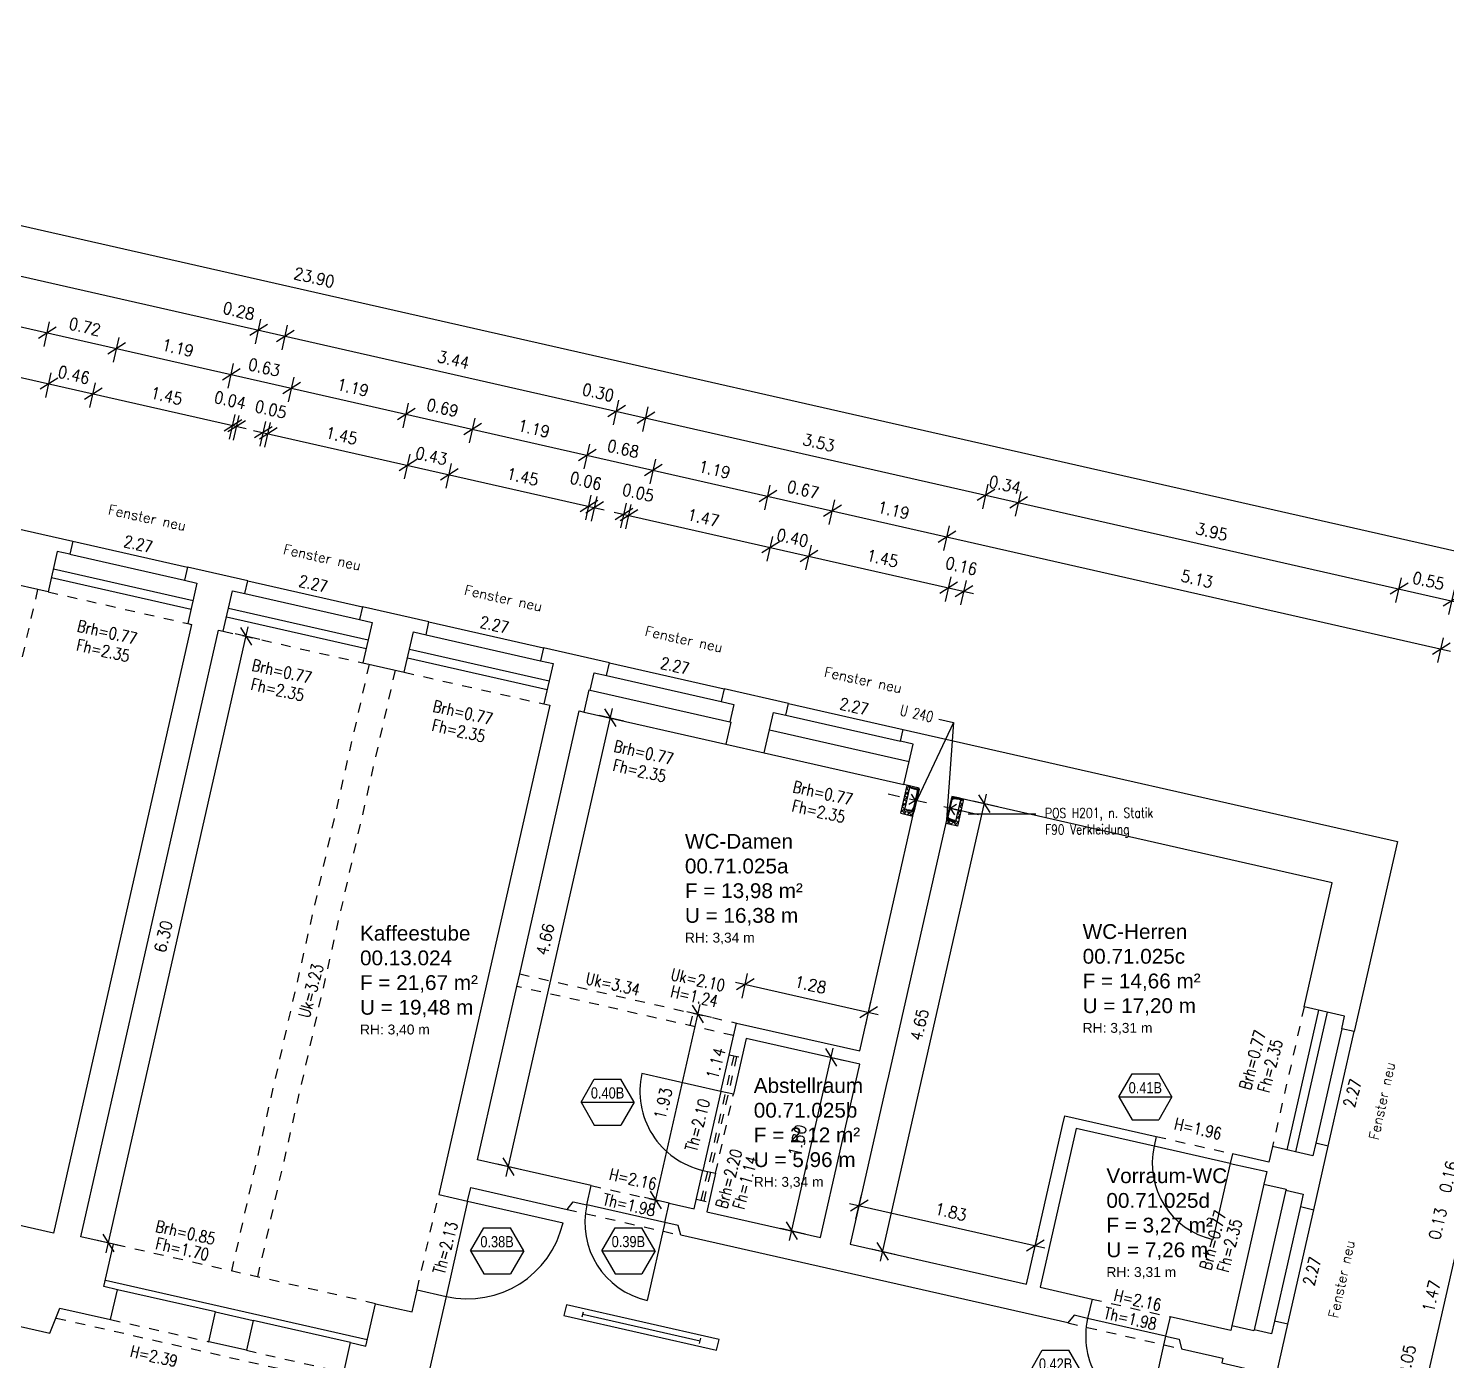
# Model space of a CAD drawing. Header units: metres. Extents: x -7 to 99688, y -10762 to -90.
# Drawn here: x 83.45 to 97.81, y -120.63 to -107.14 of the extents above; entities that cross this region are included whole.
import ezdxf
from ezdxf.enums import TextEntityAlignment as Align

# ---------------------------------------------------------------- set-up
doc = ezdxf.new("R2010")
doc.units = ezdxf.units.M
doc.header["$LTSCALE"] = 0.03
for name, pattern in [('AUSGEZOGEN', [0]), ('GESTRICHELT2', [4.5, 3, -1.5]), ('STRICHPUNKT', [24, 12, -6, 0, -6])]:
    doc.linetypes.add(name, pattern=pattern)
doc.layers.get('0').update_dxf_attribs({"linetype": 'CONTINUOUS'})
for name, color, linetype in [('031', 7, 'AUSGEZOGEN'), ('A_ansicht', 9, 'CONTINUOUS'), ('A_bemaßung', 2, 'CONTINUOUS'), ('A_fenster', 7, 'CONTINUOUS'), ('A_Höhen', 3, 'CONTINUOUS'), ('A_NR_TÜR', 1, 'CONTINUOUS'), ('A_räume', 5, 'CONTINUOUS'), ('A_schraffur', 10, 'CONTINUOUS'), ('A_text', 5, 'CONTINUOUS'), ('A_Tuernummer_neu', 10, 'CONTINUOUS'), ('A_TXT-TUER', 1, 'CONTINUOUS'), ('A_türen', 9, 'CONTINUOUS'), ('A_verdeckt', 8, 'GESTRICHELT2'), ('A_wände', 6, 'CONTINUOUS'), ('A_WÄNDE_NEU', 6, 'CONTINUOUS'), ('E__LEUCHTEN', 6, 'CONTINUOUS'), ('Standard', 7, 'AUSGEZOGEN')]:
    doc.layers.add(name, color=color, linetype=linetype)
doc.styles.add('arial-n', font='ARIALN.TTF')
doc.styles.add('BOLDSIMP_FNT', font='TXT.shx', dxfattribs={"width": 0.9, "height": 0.12})
doc.styles.add('NORM', font='simplex.shx', dxfattribs={"width": 0.7, "bigfont": 'bigfont.shx'})
doc.styles.add('PITSIMP8', font='PITSIMP8.SHX')
doc.styles.add('SIMPLEX', font='simplex.shx', dxfattribs={"width": 0.8, "height": 0.1})
doc.styles.get("Standard").update_dxf_attribs({"font": 'txt', "height": 1})

# ---------------------------------------------------------------- blocks, each defined once
blk = doc.blocks.new('SLASH1')
at = {"layer": 'A_bemaßung', "color": 2, "linetype": 'Continuous'}
for p, q in [((0.07663, 0.07663), (-0.07319, -0.07319)), ((0, -0.14068), (0, 0.11466))]:
    blk.add_line(p, q, dxfattribs=at)
blk = doc.blocks.new('Tür-Nr')
at = {"layer": 'A_NR_TÜR'}
for p, q in [((-0.057, -108.865), (0.077, -108.632)), ((0.077, -108.632), (0.347, -108.632)), ((0.481, -108.865), (0.347, -108.632)), ((-0.057, -108.865), (0.481, -108.865)), ((-0.057, -108.865), (0.077, -109.098)), ((0.481, -108.865), (0.347, -109.098)), ((0.077, -109.098), (0.347, -109.098))]:
    blk.add_line(p, q, dxfattribs=at)
at = {"layer": 'A_TXT-TUER', "style": 'arial-n', "flags": 4}
blk.add_attdef('TÜR-NR.', text='', height=0.113, dxfattribs=at).set_placement((0.211, -108.772), align=Align.MIDDLE_CENTER)
at = {"layer": 'A_TXT-TUER', "style": 'NORM', "width": 0.7}
for tag, flags, p in [('BRANDSCHUTZ', 4, (0.229, -108.981)), ('DIN', 5, (0.214, -109.198)), ('ABMESSUNG', 5, (0.214, -109.333)), ('WANDART', 5, (0.214, -109.601)), ('MATERIAL', 5, (0.214, -109.467)), ('ZARGE', 5, (0.214, -109.736)), ('SCHLOSS', 5, (0.214, -109.87)), ('BESCHLÄGE', 5, (0.214, -110.005)), ('SONSTIGES', 5, (0.214, -110.139))]:
    blk.add_attdef(tag, text='', height=0.0784, dxfattribs=dict(at, flags=flags)).set_placement(p, align=Align.MIDDLE_CENTER)
blk = doc.blocks.new('2DEL_458')
for p, q in [((-0.3844, -0.2363), (-0.3844, 0.2363)), ((0.3844, -0.2363), (0.3844, 0.2363)), ((-0.3844, 0), (0.3844, 0))]:
    blk.add_line(p, q)
blk.add_lwpolyline([(-0.5, -0.5), (0.5, -0.5), (0.5, 0.5), (-0.5, 0.5)], close=True)
at = {"style": 'PITSIMP8', "flags": 9}
for tag, p in [('BEZEICHNUNG', (-0.0298, 0.1793)), ('RAUM/GRUPPE', (-0.0298, 0.1593)), ('POS.NR.G-LV', (-0.0298, 0.1393)), ('FABRIKAT', (-0.0298, 0.1193)), ('TYP', (-0.0298, 0.0993)), ('VOLUMENSTROM', (-0.0298, 0.0393)), ('DRUCK/-STUFE', (-0.0298, 0.0193)), ('ANSCHLUSS', (-0.0298, -0.0007)), ('KENNUNG', (-0.0298, 0.0793)), ('LEISTUNG', (-0.0298, 0.0593)), ('TEMPERATUR', (-0.0298, -0.0607)), ('DREHZAHL', (-0.0298, -0.0807)), ('GROESSE', (-0.0298, -0.0207)), ('DN', (-0.0298, -0.0407)), ('SPANNUNG/FREQUENZ', (-0.0298, -0.1207)), ('SCHUTZART', (-0.0298, -0.1007)), ('GEWICHT', (-0.0298, -0.1407)), ('FREI', (-0.0298, -0.1607)), ('FREI', (-0.0298, -0.1807)), ('FREI', (-0.0298, -0.2007))]:
    blk.add_attdef(tag, text='', height=0.01, dxfattribs=at).set_placement(p, align=Align.MIDDLE)

msp = doc.modelspace()

# ---------------------------------------------------------------- hatches: boundary and pattern name
at = {"layer": 'A_schraffur'}
h = msp.add_hatch(dxfattribs=at)
h.set_pattern_fill('ANSI37', color=256, scale=0.01, style=0)
h.paths.add_polyline_path([(92.31657, -114.92705), (92.34583, -114.93369), (92.37459, -114.8069), (92.34533, -114.80026)])
h.paths.add_polyline_path([(92.34583, -114.93369), (92.31657, -114.92705), (92.28118, -115.08309), (92.40308, -115.11074), (92.40972, -115.08148), (92.31707, -115.06047)])
h.paths.add_polyline_path([(92.85655, -115.2136), (92.89195, -115.05756), (92.86269, -115.05093), (92.83393, -115.17771), (92.74128, -115.15669), (92.73465, -115.18595)])
h.paths.add_polyline_path([(92.91849, -114.94053), (92.88923, -114.9339), (92.86269, -115.05093), (92.89195, -115.05756)])

# ---------------------------------------------------------------- linework, layer by layer
at = {"layer": '031', "color": 220, "linetype": 'AUSGEZOGEN'}
msp.add_line((92.46723, -114.8279), (92.31121, -114.79252), dxfattribs=at)
at = {"layer": 'A_ansicht', "color": 9, "linetype": 'Continuous'}
for p, q in [((83.89646, -112.32836), (85.05699, -112.5916)), ((83.67996, -112.69498), (85.094, -113.01585)), ((85.66828, -112.73026), (86.82872, -112.99349)), ((85.45264, -113.09329), (86.86664, -113.41403)), ((87.50156, -113.14611), (88.66203, -113.40933)), ((87.28595, -113.50913), (88.69995, -113.82987)), ((89.32998, -113.56083), (90.49043, -113.82405)), ((91.1438, -113.97227), (92.30427, -114.23547)), ((89.07364, -114.05818), (90.50713, -114.38332)), ((90.8972, -114.47179), (92.31121, -114.79252)), ((96.50945, -117.07771), (96.18872, -118.49171)), ((96.60762, -118.45344), (96.87085, -117.29299)), ((95.95618, -118.83883), (95.63105, -120.27235)), ((96.19839, -120.25747), (96.46163, -119.09704))]:
    msp.add_line(p, q, dxfattribs=at)
at = {"layer": 'A_bemaßung', "linetype": 'Continuous'}
for p, q in [((74.56281, -107.13501), (98.06812, -112.46666)), ((74.74351, -107.6887), (97.95752, -112.95429)), ((74.34159, -108.11023), (97.84692, -113.44189)), ((74.91482, -108.75296), (85.65206, -111.18846)), ((85.72706, -111.20547), (89.27666, -112.01062)), ((89.37902, -112.03384), (93.0164, -112.85891)), ((84.23579, -119.53326), (85.67354, -113.19468)), ((88.28503, -118.75995), (89.36004, -114.0206)), ((92.07427, -119.61937), (93.14705, -114.88981)), ((90.60614, -116.7948), (92.04938, -117.12215)), ((89.77609, -119.09812), (90.24723, -117.02101)), ((91.15338, -119.41051), (91.59575, -117.46017)), ((91.75902, -119.03519), (93.7386, -119.48422)), ((97.5971, -120.87209), (98.00632, -119.06802))]:
    msp.add_line(p, q, dxfattribs=at)
at = {"layer": 'A_fenster', "color": 10, "linetype": 'Continuous'}
for p, q in [((83.86648, -112.46044), (85.02697, -112.72376)), ((83.69988, -112.60718), (85.11393, -112.92807)), ((85.63914, -112.85876), (86.79955, -113.12197)), ((85.47253, -113.00555), (86.88655, -113.32625)), ((87.47245, -113.27458), (88.63289, -113.53783)), ((87.30587, -113.42138), (88.71986, -113.74211)), ((89.30086, -113.6893), (90.46131, -113.95254)), ((89.13427, -113.83609), (90.54827, -114.15683)), ((91.11687, -114.09099), (92.27734, -114.3542)), ((90.9503, -114.23777), (92.36427, -114.55849)), ((96.59721, -117.09762), (96.27647, -118.51162)), ((96.74396, -117.26421), (96.48076, -118.42466)), ((96.17827, -118.89945), (95.85753, -120.31344)), ((96.32503, -119.06606), (96.06181, -120.22649))]:
    msp.add_line(p, q, dxfattribs=at)
at = {"layer": 'A_fenster', "linetype": 'Continuous'}
for p, q in [((86.87826, -120.4146), (84.2258, -119.81295)), ((85.34097, -120.13205), (84.34796, -119.90731)), ((86.70781, -120.44261), (85.72291, -120.21919))]:
    msp.add_line(p, q, dxfattribs=at)
at = {"layer": 'A_text'}
msp.add_line((93.64832, -115.09188), (92.96072, -115.09188), dxfattribs=at)
at = {"layer": 'A_türen', "linetype": 'Continuous'}
for p, q in [((90.45812, -117.89939), (89.65849, -117.71802)), ((90.45812, -117.89939), (90.27676, -118.69901)), ((95.61438, -118.628), (94.844, -118.45326)), ((95.61438, -118.628), (95.43963, -119.39838)), ((87.89417, -119.00964), (87.6752, -119.97506)), ((87.89417, -119.00964), (88.8596, -119.22862)), ((89.89051, -119.22663), (89.10062, -119.04745)), ((89.89051, -119.22663), (89.71134, -120.01649)), ((94.96136, -120.3768), (94.1715, -120.19762)), ((94.96136, -120.3768), (94.78222, -121.16665))]:
    msp.add_line(p, q, dxfattribs=at)
for centre, radius, start, end in [((90.45812, -117.8994), 0.81995, 167.219712, 257.221221), ((95.61437, -118.62799), 0.78995, 167.220784, 257.220162), ((89.89051, -119.22663), 0.80995, 167.218911, 257.218056), ((87.89417, -119.00964), 0.98994, 257.220769, 347.21895), ((94.96138, -120.37682), 0.80995, 167.217688, 257.219279)]:
    msp.add_arc(centre, radius, start, end, dxfattribs=at)
at = {"layer": 'A_verdeckt'}
for p, q in [((83.53949, -112.81693), (82.14097, -118.98024)), ((83.64675, -112.84125), (85.06081, -113.16213)), ((85.41946, -113.23957), (86.83345, -113.56032)), ((86.89684, -113.57468), (85.50283, -119.71812)), ((87.16014, -113.63444), (85.76614, -119.77784)), ((87.25278, -113.65542), (88.66677, -113.97615)), ((88.42105, -116.70932), (90.61517, -117.20701)), ((90.58642, -117.33381), (88.3923, -116.83614)), ((90.14759, -117.23426), (90.17635, -117.10749)), ((96.36316, -117.04454), (96.04244, -118.45853)), ((90.25918, -119.00263), (90.59094, -117.53987)), ((90.28843, -119.00926), (90.62021, -117.54652)), ((90.54219, -117.52881), (90.66896, -117.55759)), ((90.40354, -118.72776), (90.58492, -117.92812)), ((94.8661, -118.35577), (95.63649, -118.53053)), ((89.14485, -118.85243), (89.93474, -119.03158)), ((87.38263, -119.90868), (87.60163, -118.94327)), ((90.21042, -118.99158), (90.33718, -119.02032)), ((88.90033, -119.0943), (90.05101, -119.35531)), ((86.96121, -120.04892), (84.30876, -119.44727)), ((94.21573, -120.00257), (95.00562, -120.18174)), ((87.14236, -120.97169), (83.7242, -120.19635)), ((84.27943, -120.20948), (85.27244, -120.43422)), ((93.97117, -120.24448), (95.12189, -120.50546)), ((85.65437, -120.52136), (86.63929, -120.74477))]:
    msp.add_line(p, q, dxfattribs=at)
at = {"layer": 'A_wände', "linetype": 'Continuous'}
for points in [[(83.89646, -112.32836), (83.86648, -112.46044), (83.73969, -112.43166), (83.64675, -112.84125), (83.19818, -112.73947), (83.2911, -112.32988), (83.16434, -112.30113), (83.1943, -112.16909), (83.89646, -112.32836)], [(85.05699, -112.5916), (85.02697, -112.72376), (85.15376, -112.75253), (85.06081, -113.16213), (85.09982, -113.17097), (83.70131, -119.33429), (81.27059, -118.78272)], [(83.29348, -120.26165), (83.66483, -120.34587), (83.7242, -120.19635), (83.76529, -120.09287), (84.27943, -120.20948), (84.34796, -119.90732), (84.21141, -119.87634), (84.30876, -119.44727), (83.97718, -119.37206), (85.37071, -113.22852), (85.41946, -113.23957), (85.51236, -112.83002), (85.63914, -112.85876), (85.66828, -112.73026), (85.05699, -112.5916)], [(86.82872, -112.99349), (86.79955, -113.12197), (86.92635, -113.15073), (86.83345, -113.56032), (87.25278, -113.65542), (87.34566, -113.24586), (87.47245, -113.27458), (87.50156, -113.14611), (86.82872, -112.99349)], [(88.66203, -113.40933), (88.63289, -113.53783), (88.75966, -113.56658), (88.66677, -113.97615), (88.72527, -113.98941), (87.60163, -118.94329), (87.89417, -119.00964), (87.92514, -118.87311), (88.90033, -119.0943), (88.96409, -119.01648), (89.10062, -119.04745), (89.14485, -118.85243), (87.99417, -118.59143), (88.3923, -116.83614), (88.42105, -116.70932), (89.02488, -114.04711), (89.07364, -114.05818), (89.12452, -113.83388), (89.13427, -113.83609), (89.17408, -113.6606), (89.30086, -113.6893), (89.32998, -113.56083), (88.66203, -113.40933)], [(90.49043, -113.82405), (90.46131, -113.95254), (90.58808, -113.9813), (90.54827, -114.15683), (90.55801, -114.15904), (90.50713, -114.38332), (90.8972, -114.47179), (90.9901, -114.06223), (91.11687, -114.09099), (91.1438, -113.97227), (90.49043, -113.82405)], [(96.87085, -117.29299), (96.74396, -117.26421), (96.77273, -117.13744), (96.36316, -117.04454), (96.64848, -115.78658), (92.79658, -114.91288), (92.15513, -117.74085), (92.13301, -117.83839), (91.76806, -119.4474), (93.55261, -119.85218), (93.91759, -118.24315), (93.9397, -118.14565), (94.86609, -118.35576), (94.844, -118.45326), (94.0541, -118.27411), (93.68913, -119.88315), (94.21573, -120.00258), (94.1715, -120.19762), (94.03496, -120.16665), (93.97117, -120.24448), (90.05101, -119.35531), (90.02703, -119.25759), (89.89051, -119.22663), (89.93474, -119.03158), (90.18829, -119.08908), (90.27676, -118.69901), (90.40354, -118.72776), (90.31506, -119.11783), (91.46577, -119.37883), (91.86389, -117.62353), (90.71319, -117.36251), (90.58492, -117.92812), (90.45812, -117.89939), (90.61517, -117.20701), (91.86338, -117.49012), (92.46723, -114.8279), (92.31121, -114.79252), (92.4041, -114.38294), (92.27734, -114.3542), (92.30427, -114.23547), (97.30698, -115.37023), (96.87085, -117.29299)], [(96.60762, -118.45344), (96.48076, -118.42466), (96.45203, -118.55143), (96.04244, -118.45853), (96.00706, -118.61456), (95.6365, -118.5305), (95.61438, -118.628), (95.98493, -118.71205), (95.95618, -118.83883), (96.18046, -118.88969), (96.17827, -118.89945), (96.3538, -118.93927), (96.32503, -119.06606), (96.46163, -119.09704), (96.60762, -118.45344)], [(87.6752, -119.97506), (87.38318, -121.26225), (87.09146, -121.19611), (87.14236, -120.97169), (87.1667, -120.86442), (86.63929, -120.74477), (86.70781, -120.44261), (86.8639, -120.47799), (86.96121, -120.04892), (87.33177, -120.13299), (87.38264, -119.90869), (87.6752, -119.97506)], [(85.65437, -120.52136), (85.27244, -120.43422), (85.34097, -120.13205), (85.72291, -120.21919), (85.65437, -120.52136)], [(96.19839, -120.25747), (96.06181, -120.22649), (96.03307, -120.35326), (95.85753, -120.31344), (95.85531, -120.32321), (95.63105, -120.27235), (95.61998, -120.32109), (95.00562, -120.18174), (94.96136, -120.3768), (95.0979, -120.40774), (95.12189, -120.50546), (95.5412, -120.60056), (95.53013, -120.64934), (95.93971, -120.74224), (95.91095, -120.86901), (96.05241, -120.9011), (96.19839, -120.25747)]]:
    msp.add_lwpolyline(points, dxfattribs=at)
at = {"layer": 'A_WÄNDE_NEU'}
for p, q in [((92.28118, -115.08309), (92.34534, -114.80026)), ((92.31707, -115.06047), (92.37459, -114.8069)), ((92.83393, -115.17771), (92.88923, -114.9339)), ((92.85655, -115.2136), (92.91849, -114.94053)), ((92.28118, -115.08309), (92.40308, -115.11074)), ((92.31707, -115.06047), (92.40972, -115.08148)), ((92.83393, -115.17771), (92.74128, -115.15669)), ((92.85655, -115.2136), (92.73465, -115.18595))]:
    msp.add_line(p, q, dxfattribs=at)
at = {"layer": 'Standard', "color": 7, "linetype": 'AUSGEZOGEN'}
for p, q in [((92.66617, -114.13164), (92.8142, -114.16522)), ((92.8142, -114.16522), (92.39424, -115.05266)), ((92.8142, -114.16522), (92.7435, -115.14694)), ((92.38133, -114.82238), (92.38212, -114.81887)), ((92.38139, -114.82211), (92.38417, -114.81933)), ((92.38212, -114.81887), (92.46502, -114.83767)), ((92.38264, -114.82793), (92.38993, -114.82064)), ((92.44084, -114.84725), (92.38573, -114.83002)), ((92.38717, -114.83047), (92.39569, -114.82195)), ((92.38767, -114.82382), (92.38767, -114.82382)), ((92.39256, -114.83216), (92.40146, -114.82326)), ((92.39794, -114.83384), (92.40722, -114.82456)), ((92.40333, -114.83552), (92.41298, -114.82587)), ((92.40872, -114.83721), (92.41875, -114.82718)), ((92.40878, -115.04267), (92.44964, -114.86253)), ((92.46502, -114.83767), (92.41193, -115.07173)), ((92.41411, -114.83889), (92.42451, -114.82849)), ((92.41949, -114.84058), (92.43028, -114.82979)), ((92.42488, -114.84226), (92.43604, -114.8311)), ((92.43027, -114.84394), (92.4418, -114.83241)), ((92.43566, -114.84563), (92.44757, -114.83372)), ((92.43696, -114.85965), (92.43696, -114.85965)), ((92.44104, -114.84731), (92.45333, -114.83502)), ((92.44418, -114.8866), (92.45678, -114.874)), ((92.44554, -114.84989), (92.45909, -114.83633)), ((92.44625, -114.87745), (92.45885, -114.86486)), ((92.44833, -114.86831), (92.46093, -114.85571)), ((92.44861, -114.85388), (92.46486, -114.83764)), ((92.44996, -114.85961), (92.463, -114.84656)), ((92.42921, -114.9526), (92.36155, -114.99524)), ((92.42921, -114.9526), (92.36834, -114.93879)), ((92.42921, -114.9526), (92.38881, -114.88849)), ((92.41099, -115.03293), (92.42359, -115.02033)), ((92.41306, -115.02378), (92.42566, -115.01118)), ((92.41514, -115.01464), (92.42774, -115.00204)), ((92.41721, -115.00549), (92.42981, -114.99289)), ((92.41929, -114.99635), (92.43188, -114.98375)), ((92.42136, -114.9872), (92.43396, -114.9746)), ((92.42343, -114.97806), (92.43603, -114.96546)), ((92.42551, -114.96891), (92.43811, -114.95631)), ((92.42758, -114.95976), (92.43372, -114.95362)), ((92.42966, -114.95062), (92.44226, -114.93802)), ((92.43173, -114.94147), (92.44433, -114.92887)), ((92.43372, -114.95362), (92.44018, -114.94717)), ((92.43381, -114.93233), (92.44641, -114.91973)), ((92.43588, -114.92318), (92.44848, -114.91058)), ((92.43796, -114.91404), (92.45055, -114.90144)), ((92.44003, -114.90489), (92.45263, -114.89229)), ((92.4421, -114.89575), (92.4547, -114.88315)), ((92.79658, -114.91288), (92.74349, -115.14694)), ((92.75887, -115.12208), (92.79973, -114.94194)), ((92.77077, -115.0267), (92.78337, -115.0141)), ((92.77284, -115.01756), (92.78544, -115.00496)), ((92.77492, -115.00841), (92.78752, -114.99581)), ((92.77699, -114.99927), (92.78959, -114.98667)), ((92.77907, -114.99012), (92.79166, -114.97752)), ((92.7793, -115.03201), (92.84341, -114.99161)), ((92.78114, -114.98097), (92.79374, -114.96838)), ((92.78321, -114.97183), (92.79581, -114.95923)), ((92.78529, -114.96268), (92.79789, -114.95008)), ((92.78736, -114.95354), (92.80002, -114.94088)), ((92.78944, -114.94439), (92.81644, -114.91739)), ((92.79151, -114.93525), (92.81068, -114.91608)), ((92.79359, -114.9261), (92.80491, -114.91477)), ((92.79566, -114.91696), (92.79915, -114.91347)), ((92.87948, -114.93169), (92.79658, -114.91288)), ((92.80847, -114.93243), (92.82221, -114.9187)), ((92.81241, -114.94482), (92.81241, -114.94482)), ((92.81427, -114.93195), (92.87142, -114.94019)), ((92.8158, -114.93217), (92.82797, -114.92)), ((92.82198, -114.93306), (92.83373, -114.92131)), ((92.82816, -114.93395), (92.8395, -114.92262)), ((92.83434, -114.93485), (92.84526, -114.92392)), ((92.84052, -114.93574), (92.85102, -114.92523)), ((92.8467, -114.93663), (92.85679, -114.92654)), ((92.85288, -114.93752), (92.86255, -114.92785)), ((92.85906, -114.93841), (92.86832, -114.92915)), ((92.86524, -114.9393), (92.87408, -114.93046)), ((92.87142, -114.94019), (92.87935, -114.93226)), ((92.87234, -114.93376), (92.87234, -114.93376)), ((92.87868, -114.9352), (92.87948, -114.93169)), ((92.32903, -115.05293), (92.32983, -115.04942)), ((92.41193, -115.07173), (92.32903, -115.05293)), ((92.32953, -115.05075), (92.33592, -115.04436)), ((92.33343, -115.05392), (92.34219, -115.04515)), ((92.33617, -115.05085), (92.33617, -115.05085)), ((92.3371, -115.04442), (92.39424, -115.05266)), ((92.33919, -115.05523), (92.34837, -115.04605)), ((92.34495, -115.05654), (92.35455, -115.04694)), ((92.35072, -115.05784), (92.36073, -115.04783)), ((92.35648, -115.05915), (92.36691, -115.04872)), ((92.36224, -115.06046), (92.37309, -115.04961)), ((92.36801, -115.06177), (92.37927, -115.0505)), ((92.37377, -115.06307), (92.38545, -115.05139)), ((92.37954, -115.06438), (92.39163, -115.05228)), ((92.3853, -115.06569), (92.3984, -115.05259)), ((92.39106, -115.067), (92.41944, -115.03862)), ((92.3961, -115.03979), (92.3961, -115.03979)), ((92.39683, -115.0683), (92.41736, -115.04777)), ((92.40259, -115.06961), (92.41529, -115.05691)), ((92.40835, -115.07092), (92.41321, -115.06606)), ((92.40891, -115.04207), (92.42151, -115.02948)), ((92.74349, -115.14694), (92.82639, -115.16574)), ((92.7438, -115.14559), (92.75952, -115.12988)), ((92.74588, -115.13645), (92.75861, -115.12371)), ((92.74795, -115.1273), (92.76055, -115.11471)), ((92.74841, -115.14805), (92.76234, -115.13413)), ((92.75002, -115.11816), (92.76262, -115.10556)), ((92.7521, -115.10901), (92.7647, -115.09641)), ((92.75417, -115.09987), (92.76677, -115.08727)), ((92.75418, -115.14936), (92.76657, -115.13697)), ((92.75625, -115.09072), (92.76884, -115.07812)), ((92.75832, -115.08157), (92.77092, -115.06898)), ((92.75994, -115.15067), (92.77191, -115.13869)), ((92.7604, -115.07243), (92.77299, -115.05983)), ((92.76247, -115.06328), (92.77507, -115.05069)), ((92.76454, -115.05414), (92.77714, -115.04154)), ((92.7657, -115.15198), (92.7773, -115.14038)), ((92.76662, -115.04499), (92.77922, -115.03239)), ((92.82278, -115.15459), (92.76767, -115.13737)), ((92.76869, -115.03585), (92.77378, -115.03076)), ((92.77147, -115.15328), (92.78269, -115.14206)), ((92.77155, -115.12496), (92.77155, -115.12496)), ((92.77378, -115.03076), (92.78129, -115.02325)), ((92.77723, -115.15459), (92.78808, -115.14374)), ((92.7793, -115.03201), (92.84703, -115.04737)), ((92.7793, -115.03201), (92.82194, -115.09967)), ((92.78299, -115.1559), (92.79346, -115.14543)), ((92.78876, -115.15721), (92.79885, -115.14711)), ((92.79452, -115.15851), (92.80424, -115.14879)), ((92.80028, -115.15982), (92.80963, -115.15048)), ((92.80605, -115.16113), (92.81501, -115.15216)), ((92.81181, -115.16243), (92.8204, -115.15384)), ((92.81758, -115.16374), (92.82528, -115.15604)), ((92.82085, -115.16079), (92.82085, -115.16079)), ((92.82334, -115.16505), (92.82734, -115.16105)), ((92.82639, -115.16574), (92.82718, -115.16223))]:
    msp.add_line(p, q, dxfattribs=at)
at = {"layer": 'Standard', "color": 7, "linetype": 'STRICHPUNKT'}
msp.add_line((93.06765, -115.09742), (92.15313, -114.88998), dxfattribs=at)
at = {"layer": 'Standard', "color": 7, "linetype": 'AUSGEZOGEN'}
for centre, radius, start, end in [((92.38767, -114.82382), 0.0065, 167.219786, 252.645865), ((92.43696, -114.85965), 0.013, 347.219786, 72.645865), ((92.81241, -114.94482), 0.013, 81.793707, 167.219786), ((92.87234, -114.93376), 0.0065, 261.793707, 347.219786), ((92.33617, -115.05085), 0.0065, 81.793707, 167.219786), ((92.3961, -115.03979), 0.013, 261.793707, 347.219786), ((92.77155, -115.12496), 0.013, 167.219786, 252.645865), ((92.82085, -115.16079), 0.0065, 347.219786, 72.645865)]:
    msp.add_arc(centre, radius, start, end, dxfattribs=at)

# ---------------------------------------------------------------- block references
at = {"layer": 'A_bemaßung', "color": 7}
for p, rotation in [((83.63672, -110.21864), 347.2200000000001), ((85.77574, -110.19112), 347.2200000000001), ((86.04578, -110.25238), 347.2200000000001), ((84.33888, -110.3779), 347.2200000000001), ((85.4994, -110.64115), 347.2200000000001), ((83.65284, -110.735), 347.2200000000001), ((84.10143, -110.83674), 347.2200000000001), ((86.11069, -110.7798), 347.2200000000001), ((87.27114, -111.04301), 347.2200000000001), ((89.40034, -111.01327), 347.2200000000001), ((89.69774, -111.08073), 347.2200000000001), ((85.51557, -111.1575), 347.2200000000001), ((85.55454, -111.16634), 347.2200000000001), ((85.82458, -111.22761), 347.2200000000001), ((85.87333, -111.23865), 347.2200000000001), ((87.94398, -111.19564), 347.2200000000001), ((89.10446, -111.45886), 347.2200000000001), ((87.2873, -111.55938), 347.2200000000001), ((87.70665, -111.6545), 347.2200000000001), ((89.7724, -111.61038), 347.2200000000001), ((89.12063, -111.97523), 347.2200000000001), ((89.17912, -111.9885), 347.2200000000001), ((90.93285, -111.87359), 347.2200000000001), ((93.14007, -111.86156), 347.2200000000001), ((93.47165, -111.93677), 347.2200000000001), ((89.47653, -112.05595), 347.2200000000001), ((89.5253, -112.06702), 347.2200000000001), ((91.58622, -112.02179), 347.2200000000001), ((90.95877, -112.39217), 347.2200000000001), ((92.74667, -112.28503), 347.2200000000001), ((91.34884, -112.48065), 347.2200000000001), ((92.76285, -112.8014), 347.2200000000001), ((92.91887, -112.83679), 347.2200000000001), ((97.32353, -112.81047), 347.2200000000001), ((97.86, -112.93217), 347.2200000000001), ((85.65142, -113.29219), 77.22), ((97.74939, -113.41976), 347.2200000000001), ((89.33791, -114.11812), 77.22), ((93.12493, -114.98736), 77.22), ((90.70367, -116.81692), 347.2200000000001), ((90.22511, -117.11853), 77.22), ((91.95185, -117.10003), 347.2200000000001), ((91.57364, -117.55769), 77.22), ((88.30714, -118.66244), 77.22), ((89.7982, -119.00061), 77.22), ((91.85654, -119.05731), 347.2200000000001), ((91.1755, -119.31298), 77.22), ((84.25791, -119.43574), 77.22), ((92.09638, -119.52187), 77.22), ((93.64108, -119.4621), 347.2200000000001)]:
    msp.add_blockref('SLASH1', p, dxfattribs=dict(at, rotation=rotation))
at = {"layer": 'A_Tuernummer_neu'}
ref = msp.add_blockref('Tür-Nr', (94.54404, -9.08992), dxfattribs=at)
ref.add_attrib('TÜR-NR.', '0.41B', dxfattribs={"layer": 'A_TXT-TUER', "height": 0.112896, "style": 'arial-n'}).set_placement((94.75539, -117.86226), align=Align.MIDDLE_CENTER)
ref = msp.add_blockref('Tür-Nr', (89.09936, -9.14251), dxfattribs=at)
ref.add_attrib('TÜR-NR.', '0.40B', dxfattribs={"layer": 'A_TXT-TUER', "height": 0.112896, "style": 'arial-n'}).set_placement((89.31071, -117.91486), align=Align.MIDDLE_CENTER)
ref = msp.add_blockref('Tür-Nr', (87.98036, -10.64908), dxfattribs=at)
ref.add_attrib('TÜR-NR.', '0.38B', dxfattribs={"layer": 'A_TXT-TUER', "height": 0.112896, "style": 'arial-n'}).set_placement((88.19172, -119.42142), align=Align.MIDDLE_CENTER)
ref = msp.add_blockref('Tür-Nr', (89.31006, -10.64775), dxfattribs=at)
ref.add_attrib('TÜR-NR.', '0.39B', dxfattribs={"layer": 'A_TXT-TUER', "height": 0.112896, "style": 'arial-n'}).set_placement((89.52141, -119.42009), align=Align.MIDDLE_CENTER)
ref = msp.add_blockref('Tür-Nr', (93.63563, -11.88721), dxfattribs=at)
ref.add_attrib('TÜR-NR.', '0.42B', dxfattribs={"layer": 'A_TXT-TUER', "height": 0.112896, "style": 'arial-n'}).set_placement((93.84698, -120.65955), align=Align.MIDDLE_CENTER)
at = {"layer": 'E__LEUCHTEN', "color": 7, "linetype": 'Continuous', "ltscale": 5, "xscale": 1.584999999999997, "yscale": 0.1119999999999948, "zscale": 1.585, "rotation": 347.2196337836447}
msp.add_blockref('2DEL_458', (89.65443, -120.29074), dxfattribs=at)

# ---------------------------------------------------------------- texts
at = {"layer": 'A_bemaßung', "color": 7, "linetype": 'Continuous', "style": 'BOLDSIMP_FNT', "width": 0.9}
for s, rotation, p in [('23.90', 346.9, (86.11588, -109.70431)), ('0.28', 346.9, (85.39796, -110.05415)), ('0.72', 346.9, (83.83837, -110.21311)), ('1.19', 346.9, (84.77972, -110.42663)), ('3.44', 346.9, (87.57112, -110.54709)), ('0.46', 346.9, (83.72769, -110.70071)), ('0.63', 346.9, (85.65562, -110.6253)), ('1.19', 346.9, (86.55151, -110.82851)), ('1.45', 346.9, (84.66658, -110.91366)), ('0.04', 346.9, (85.30974, -110.95701)), ('0.30', 346.9, (89.03624, -110.87942)), ('0.05', 346.9, (85.72163, -111.05044)), ('0.69', 346.9, (87.46064, -111.03473)), ('1.19', 346.9, (88.38481, -111.24436)), ('1.45', 346.9, (86.4384, -111.31557)), ('3.53', 346.9, (91.26948, -111.38599)), ('0.43', 346.9, (87.34754, -111.52178)), ('0.68', 346.9, (89.289, -111.44945)), ('1.19', 346.9, (90.21322, -111.6591)), ('1.45', 346.9, (88.27172, -111.73142)), ('0.06', 346.9, (88.91116, -111.77391)), ('0.34', 346.9, (93.15391, -111.81343)), ('0.05', 346.9, (89.44089, -111.89405)), ('0.67', 346.9, (91.1101, -111.86254)), ('1.19', 346.9, (92.02704, -112.0705)), ('1.47', 346.9, (90.10012, -112.14615)), ('3.95', 346.9, (95.24815, -112.28845)), ('0.40', 346.9, (91.00437, -112.35125)), ('1.45', 346.9, (91.91393, -112.55756)), ('0.16', 346.9, (92.71355, -112.6364)), ('5.13', 346.9, (95.09861, -112.76724)), ('0.55', 346.9, (97.44234, -112.78615)), ('6.30', 76.9, (84.87007, -116.51091)), ('4.66', 76.9, (88.73736, -116.53971)), ('1.28', 346.9, (91.18585, -116.87501)), ('4.65', 76.9, (92.52549, -117.40403)), ('1.93', 76.9, (89.92819, -118.20148)), ('1.80', 76.9, (91.2911, -118.57725)), ('0.16', 76.9, (97.88049, -118.94461)), ('1.83', 346.9, (92.60689, -119.17624)), ('0.13', 76.9, (97.77298, -119.41862)), ('1.47', 76.9, (97.70939, -120.151)), ('0.05', 76.9, (97.45839, -120.80554))]:
    msp.add_text(s, height=0.12, rotation=rotation, dxfattribs=at).set_placement(p, align=Align.BOTTOM_LEFT)
msp.add_text('1.14', height=0.12, rotation=75.1, dxfattribs=at).set_placement((90.40689, -117.6145), align=Align.MIDDLE_CENTER)
at = {"layer": 'A_Höhen', "linetype": 'Continuous', "style": 'SIMPLEX', "width": 0.8}
for s, rotation, p in [('2.27', 347.2, (84.55945, -112.35569)), ('2.27', 347.2, (86.33123, -112.75759)), ('Brh=0.77', 347.2, (84.2438, -113.2488)), ('2.27', 347.2, (88.16452, -113.17343)), ('Fh=2.35', 347.2, (84.20304, -113.43487)), ('Brh=0.77', 347.2, (86.01225, -113.64564)), ('2.27', 347.2, (89.99293, -113.58815)), ('Fh=2.35', 347.2, (85.96998, -113.83136)), ('Brh=0.77', 347.2, (87.84555, -114.06148)), ('2.27', 347.2, (91.80676, -113.99958)), ('Fh=2.35', 347.2, (87.80327, -114.24722)), ('Brh=0.77', 347.2, (89.67619, -114.46644)), ('Fh=2.35', 347.2, (89.63392, -114.6522)), ('Brh=0.77', 347.2, (91.48997, -114.87786)), ('Fh=2.35', 347.2, (91.44772, -115.06359)), ('Uk=3.23', 75, (86.30695, -116.87958)), ('Uk=3.34', 347.2, (89.36411, -116.81253)), ('Uk=2.10', 347.2, (90.22654, -116.77025)), ('H=1.24', 347.2, (90.18893, -116.936)), ('Brh=0.77', 75, (95.84209, -117.58069)), ('Fh=2.35', 75, (96.01972, -117.6399)), ('2.27', 75, (96.85231, -117.91718)), ('Th=2.10', 75, (90.22293, -118.23996)), ('H=1.96', 347.2, (95.2889, -118.27737)), ('Brh=2.20', 75, (90.53919, -118.78397)), ('Fh=1.14', 75, (90.70497, -118.82161)), ('H=2.16', 347.2, (89.56773, -118.78773)), ('Th=1.98', 347.2, (89.52967, -119.04843)), ('Brh=0.77', 75, (95.43923, -119.40553)), ('Brh=0.85', 347.2, (85.03759, -119.32824)), ('Th=2.13', 75, (87.66945, -119.48253)), ('Fh=2.35', 75, (95.60895, -119.4599)), ('Fh=1.70', 347.2, (85.00578, -119.49523)), ('2.27', 75, (96.44309, -119.72122)), ('H=2.16', 347.2, (94.67837, -120.01219)), ('Th=1.98', 347.2, (94.60403, -120.19955)), ('H=2.39', 347.2, (84.71683, -120.58016))]:
    msp.add_text(s, height=0.12, rotation=rotation, dxfattribs=at).set_placement(p, align=Align.MIDDLE_CENTER)
at = {"layer": 'A_räume', "linetype": 'Continuous', "char_height": 0.15, "width": 6.6459, "attachment_point": 1}
for s, insert in [('\\fArial|b0|i0|c0|p34;WC-Damen\\P00.71.025a\\PF = 13,98 m²\\PU = 16,38 m\\P\\H0.1;RH: 3,34 m', (90.09398, -115.29199)), ('\\fArial|b0|i0|c0|p34;Kaffeestube\\P00.13.024\\PF = 21,67 m²\\PU = 19,48 m\\P\\H0.1;RH: 3,40 m', (86.80438, -116.22237)), ('\\fArial|b0|i0|c0|p34;WC-Herren\\P00.71.025c\\PF = 14,66 m²\\PU = 17,20 m\\P\\H0.1;RH: 3,31 m', (94.12115, -116.20596)), ('\\fArial|b0|i0|c0|p34;Abstellraum\\P00.71.025b\\PF = 2,12 m²\\PU = 5,96 m\\P\\H0.1;RH: 3,34 m', (90.79115, -117.76512)), ('\\fArial|b0|i0|c0|p34;Vorraum-WC\\P00.71.025d\\PF = 3,27 m²\\PU = 7,26 m\\P\\H0.1;RH: 3,31 m', (94.36137, -118.67829))]:
    msp.add_mtext(s, dxfattribs=dict(at, insert=insert))
at = {"layer": 'A_text', "linetype": 'Continuous', "char_height": 0.1, "width": 1.1421, "attachment_point": 1}
for insert, rotation in [((84.2697, -111.95546), 347.625678), ((86.04163, -112.35687), 347.625678), ((87.87536, -112.77073), 347.625678), ((89.70366, -113.186), 347.625678), ((91.51704, -113.59937), 347.625678), ((97.01675, -118.37741), 77.625678), ((96.6076, -120.18148), 77.625678)]:
    msp.add_mtext('{\\Fsimplex.shx;Fenster neu}', dxfattribs=dict(at, insert=insert, rotation=rotation))
at = {"layer": 'A_text', "insert": (93.73904, -115.03142), "char_height": 0.1, "width": 2.4872, "attachment_point": 1, "rotation": 0.219752, "style": 'SIMPLEX'}
msp.add_mtext('POS H201, n. Statik\\PF90 Verkleidung', dxfattribs=at)
at = {"layer": 'Standard', "color": 7, "linetype": 'AUSGEZOGEN', "style": 'SIMPLEX', "width": 0.677895}
msp.add_text('U 240', height=0.11, rotation=347.2, dxfattribs=at).set_placement((92.26422, -114.08968), (92.59317, -114.16442), align=Align.FIT)

doc.saveas('drawing.dxf')
